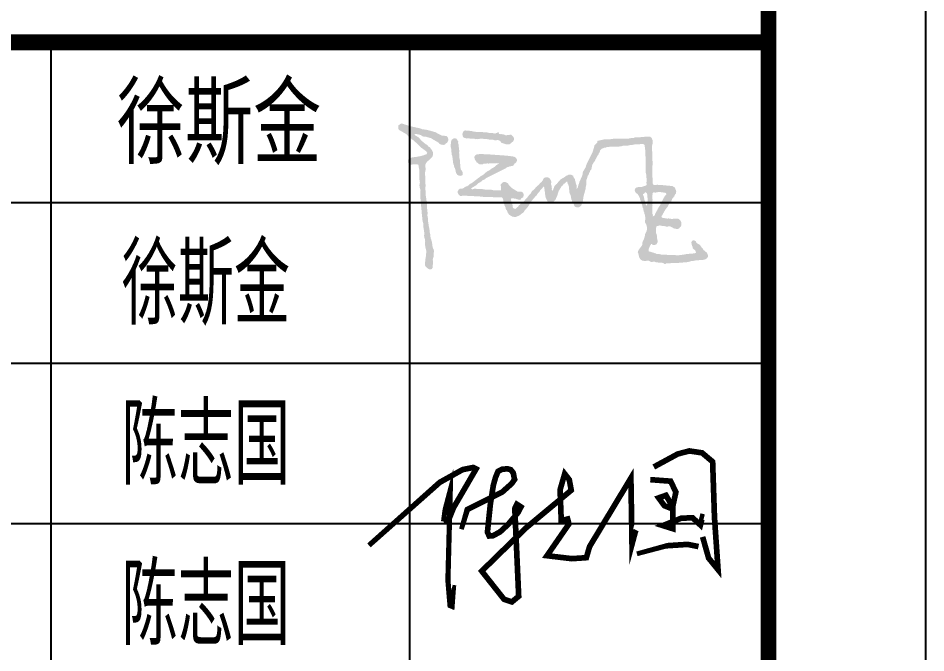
# Model space of a CAD drawing. Extents: x 39560 to 217760, y -140239 to 277665.
# Drawn here: x 138888 to 144660, y -81436 to -77400 of the extents above; entities that cross this region are included whole.
import ezdxf

# ---------------------------------------------------------------- set-up
doc = ezdxf.new("R2010")
doc.units = 0
doc.header["$LTSCALE"] = 1000
doc.header["$MEASUREMENT"] = 0
doc.linetypes.add('CENTERX2', pattern=[4, 2.5, -0.5, 0.5, -0.5])
doc.layers.add('PUB_TITLE', color=4, linetype='Continuous')
doc.styles.add('_HZTXT', font='txt.shx', dxfattribs={"width": 0.8, "bigfont": 'hztxt.shx'})
doc.styles.add('TSSD_REIN', font='Tssdeng.shx', dxfattribs={"width": 0.7, "oblique": 10, "bigfont": 'hztxt.shx'})

# ---------------------------------------------------------------- blocks, each defined once
blk = doc.blocks.new('A$C79942E48')
at = {"const_width": 25}
for points in [[(1265.8, 632.7), (1371.8, 690.1), (1422.7, 703.4), (1479.1, 695), (1525.7, 655.7), (1533.9, 408.7), (1549.7, 178.9), (1507.9, 230.3), (1481.5, 323.8)], [(1250.3, 576.7), (1340.2, 569.8), (1363.3, 521.4), (1347.2, 447.6), (1312.6, 461.4), (1287.2, 496), (1319.5, 507.5), (1349.2, 456.9), (1349.5, 360), (1305.7, 373.8), (1386.4, 406.1), (1437.1, 408.4), (1471.7, 376.1), (1480.9, 413), (1488.1, 411.2)]]:
    blk.add_lwpolyline(points, dxfattribs=at)
for points in [[(7.6, 286.3, 23, 25, 0), (320.4, 564.7, 25, 25, 0), (421.7, 621.1, 25, 25, 0), (468.7, 630.5, 25, 25, 0), (481, 624, 25, 25, 0), (381.2, 452.6, 25, 25, 0), (363.1, 407.1, 25, 25, 0), (336.3, 391.9, 25, 25, 0)], [(336.3, 391.9, 21, 23, 0), (344.3, 444.7, 23, 23, 0), (366.7, 529.3, 23, 23, 0), (366.7, 529.3, 23, 23, 0), (356.4, 131.1, 23, 23, 0), (363.5, 47.2, 23, 23, 0), (365.8, 20.6, 23, 23, 0), (374.7, 16.9, 23, 23, 0), (378.2, 66.9, 23, 23, 0), (378.2, 66.9, 23, 23, 0)], [(415.9, 357.5, 21, 25, 0), (442.1, 444.7, 25, 25, 0), (538, 492.6, 25, 25, 0), (596.2, 521.7, 25, 25, 0), (638.4, 559.5, 25, 25, 0), (648, 573.4, 25, 25, 0), (651.1, 577.8, 25, 25, 0), (649.1, 584.7, 25, 25, 0), (645.2, 606.2, 25, 25, 0), (633.9, 620.4, 25, 25, 0), (619, 624.6, 25, 25, 0), (596.3, 622.5, 25, 25, 0), (577.6, 613, 25, 25, 0), (566.6, 586.1, 25, 25, 0), (557.1, 552.1, 25, 25, 0), (549.6, 504.8, 25, 25, 0), (543.7, 466.9, 25, 25, 0), (535, 383.8, 25, 25, 0), (531, 345, 25, 25, 0), (538.6, 327.7, 25, 25, 0), (554.9, 328.6, 25, 25, 0), (586.6, 345.8, 25, 25, 0), (621.9, 378.3, 25, 25, 0), (667.2, 432.6, 25, 25, 0), (679, 456.1, 25, 25, 0), (660.9, 467.9, 25, 25, 0), (651.8, 448.9, 25, 25, 0), (665.1, 149.5, 25, 25, 0), (669, 61.5, 25, 25, 0), (639, 36.6, 25, 25, 0), (604.3, 48.2, 25, 25, 0), (505.8, 172.7, 25, 25, 0), (699.8, 362.2, 25, 25, 0), (873.6, 506.9, 25, 25, 0), (901.1, 529.8, 25, 25, 0), (892.5, 576.4, 25, 25, 0), (872.2, 602.4, 25, 25, 0), (851.9, 531.5, 25, 25, 0), (856.3, 412.9, 25, 25, 0), (856.9, 395.3, 25, 25, 0), (885.2, 402.7, 25, 25, 0), (891, 381, 25, 25, 0), (794, 240.7, 25, 25, 0), (854.8, 233.4, 25, 25, 0), (904.2, 227.6, 25, 25, 0), (967.8, 232, 25, 25, 0), (982.3, 281.2, 25, 25, 0), (1164.7, 583.6, 25, 25, 0), (1169.5, 291.3, 25, 25, 0), (1184.6, 347.6, 25, 25, 0), (1187.8, 354.1, 25, 25, 0)], [(1191.2, 249, 21, 23, 0), (1323.1, 284.7, 25, 25, 0), (1415.3, 290.7, 25, 25, 0), (1463.2, 281, 25, 25, 0)], [(378.2, 66.9, 23, 16, 0), (385.3, 110.9, 3.2, 3.2, 0)]]:
    blk.add_lwpolyline(points, format="xyseb")

msp = doc.modelspace()

# ---------------------------------------------------------------- hatches: boundary and pattern name
at = {"linetype": 'CENTERX2'}
h = msp.add_hatch(color=256, dxfattribs=at)
h.dxf.hatch_style = 1
h.paths.add_polyline_path([(142922.412, -78512.55), (142925.249, -78509.764), (142927.988, -78508.298), (142930.728, -78507.809), (142934.005, -78508.542), (142936.786, -78509.164), (142939.631, -78509.164), (142942.566, -78508.787), (142944.636, -78508.52), (142947.604, -78507.516), (142951.726, -78507.017), (142954.858, -78506.637), (142956.96, -78505.502), (142959.21, -78505.502), (142962.049, -78505.881), (142964.658, -78506.23), (142966.344, -78505.881), (142968.159, -78505.222), (142969.289, -78504.811), (142971.009, -78504.568), (142972.974, -78504.568), (142973.745, -78505.26), (142974.398, -78505.848), (142975.549, -78506.882), (142977.759, -78507.319), (142979.628, -78507.319), (142980.822, -78507.608), (142982.167, -78507.933), (142983.911, -78507.648), (142984.97, -78507.802), (142986.01, -78508.206), (142987.532, -78508.36), (142988.457, -78507.994), (142989.324, -78508.36), (142990.518, -78508.629), (142992.097, -78508.822), (142993.195, -78509.245), (142995.241, -78509.553), (142996.878, -78509.303), (142998.303, -78509.649), (142999.397, -78509.915), (143001.601, -78510.074), (143002.295, -78510.498), (143003.47, -78510.863), (143004.048, -78511.421), (143006.126, -78512.662), (143007.438, -78513.445), (143008.196, -78515.124), (143009.006, -78516.918), (143010.364, -78518.865), (143010.216, -78520.637), (143008.935, -78522.754), (143002.978, -78528.736), (142999.356, -78532.372), (142995.517, -78539.211), (142992.858, -78544.032), (142990.287, -78548.695), (142987.65, -78553.477), (142985.335, -78557.673), (142983.051, -78561.817), (142979.928, -78567.478), (142976.785, -78573.178), (142976.497, -78576.137), (142975.493, -78578.745), (142973.636, -78580.6), (142972.783, -78582.807), (142971.528, -78584.762), (142970.775, -78586.818), (142970.143, -78588.544), (142969.447, -78590.444), (142967.357, -78592.557), (142965.31, -78594.626), (142964.396, -78597.27), (142963.907, -78598.683), (142962.639, -78599.727), (142961.329, -78602), (142959.766, -78604.711), (142958.2, -78607.427), (142956.743, -78609.955), (142955.491, -78612.127), (142955.491, -78613.533), (142954.547, -78614.458), (142953.945, -78616.163), (142953.384, -78617.75), (142953.292, -78619.172), (142952.539, -78620.476), (142951.733, -78621.871), (142951.074, -78623.012), (142949.772, -78624.259), (142948.545, -78625.434), (142947.764, -78627.167), (142947.132, -78628.571), (142946.299, -78630.422), (142945.53, -78632.128), (142944.511, -78634.392), (142944.022, -78635.479), (142943.603, -78636.409), (142942.042, -78636.946), (142941.673, -78637.758), (142940.898, -78639.466), (142940.371, -78640.626), (142940.004, -78642.195), (142939.717, -78643.42), (142939.059, -78644.492), (142938.615, -78645.768), (142938.077, -78647.319), (142937.606, -78648.674), (142936.914, -78649.859), (142936.289, -78650.932), (142936.289, -78652.093), (142936.289, -78653.037), (142935.497, -78653.981), (142934.712, -78654.917), (142933.852, -78655.943), (142932.41, -78656.184), (142930.954, -78656.428), (142929.761, -78657.267), (142928.476, -78658.17), (142927.682, -78659.249), (142926.895, -78659.878), (142926.176, -78660.452), (142925.147, -78661.275), (142924.217, -78661.275), (142923.335, -78660.948), (142923.052, -78660.193), (142923.052, -78658.148), (142923.052, -78656.385), (142924.028, -78654.718), (142924.028, -78652.578), (142924.028, -78650.532), (142922.861, -78648.477), (142921.984, -78646.932), (142921.727, -78645.487), (142921.128, -78643.568), (142921.128, -78640.28), (142920.687, -78637.196), (142920.687, -78634.773), (142920.024, -78631.606), (142920.024, -78628.617), (142920.024, -78625.69), (142920.024, -78622.811), (142919.709, -78620.671), (142920.213, -78618.783), (142920.213, -78617.115), (142920.623, -78615.699), (142920.623, -78612.285), (142919.552, -78609.012), (142920.056, -78606.904), (142920.692, -78604.244), (142921.285, -78602.845), (142920.815, -78600.489), (142920.297, -78597.893), (142919.733, -78595.067), (142920.122, -78593.409), (142921.508, -78591.553), (142921.949, -78589.539), (142921.539, -78587.573), (142921.539, -78585.716), (142921.539, -78582.758), (142922.138, -78580.808), (142921.602, -78578.652), (142920.999, -78576.222), (142921.382, -78574.278), (142921.716, -78572.582), (142921.381, -78571.151), (142921.381, -78569.232), (142921.696, -78567.438), (142921.444, -78565.235), (142921.444, -78562.97), (142921.444, -78559.117), (142922.074, -78556.033), (142922.074, -78552.12), (142920.688, -78549.697), (142920.972, -78546.896), (142920.342, -78543.702), (142919.848, -78541.202), (142920.247, -78539.36), (142919.869, -78537.018), (142921.192, -78534.28), (142920.94, -78531.259), (142920.94, -78529.812), (142920.102, -78526.007), (142921.024, -78523.361), (142921.772, -78521.217), (142922.216, -78519.033), (142922.216, -78518.004), (142921.892, -78516.842), (142921.652, -78515.976), (142921.408, -78514.162), (142921.795, -78513.548)], flags=16)
h.paths.add_polyline_path([(142869.423, -78515.604), (142868.422, -78516.233), (142867.415, -78516.865), (142865.903, -78517.262), (142865.083, -78517.477), (142864.3, -78518.12), (142863.763, -78518.56), (142863.098, -78518.263), (142862.039, -78518.263), (142861.496, -78519.406), (142861.496, -78520.636), (142861.41, -78521.865), (142861.982, -78523.237), (142862.268, -78524.61), (142862.597, -78526.185), (142862.891, -78527.597), (142863.814, -78528.884), (142864.587, -78530.657), (142865.016, -78532.801), (142865.731, -78534.488), (142866.533, -78535.613), (142867.162, -78537.071), (142867.162, -78538.214), (142867.878, -78539.787), (142868.414, -78540.965), (142868.105, -78542.719), (142868.105, -78544.063), (142868.649, -78545.492), (142868.964, -78547.98), (142868.964, -78549.581), (142869.508, -78550.905), (142869.851, -78553.364), (142870.252, -78554.679), (142870.619, -78555.856), (142871.481, -78557.668), (142871.769, -78559.381), (142872.452, -78561.857), (142873.062, -78563.418), (142873.688, -78565.019), (142874.133, -78566.155), (142874.536, -78568.128), (142874.861, -78569.718), (142875.23, -78571.52), (142875.623, -78573.444), (142876.319, -78574.969), (142876.415, -78576.573), (142877.338, -78578.301), (142877.955, -78579.456), (142878.203, -78580.663), (142878.203, -78582.345), (142878.665, -78584.678), (142879.27, -78586.032), (142879.776, -78587.164), (142880.596, -78587.818), (142881.116, -78589.18), (142881.116, -78590.361), (142882.298, -78590.793), (142883.196, -78591.121), (142884.057, -78590.85), (142884.691, -78590.216), (142885.484, -78589.425), (142886.306, -78587.682), (142887.055, -78585.378), (142888.122, -78583.045), (142888.583, -78581.028), (142889.171, -78579.841), (142889.778, -78578.616), (142889.642, -78576.841), (142890.004, -78575.268), (142890.299, -78573.982), (142890.299, -78572.585), (142889.805, -78570.471), (142889.606, -78568.88), (142889.606, -78567.406), (142889.914, -78565.635), (142889.588, -78563.611), (142889.588, -78562.328), (142890.548, -78560.779), (142890.819, -78559.062), (142890.439, -78557.128), (142890.01, -78554.943), (142890.71, -78553.124), (142890.891, -78550.431), (142890.602, -78549.184), (142890.818, -78547.238), (142890.493, -78544.78), (142889.878, -78542.81), (142889.569, -78540.469), (142889.569, -78538.191), (142889.152, -78536.348), (142889.152, -78534.493), (142888.736, -78532.487), (142888.501, -78530.227), (142888.717, -78528.011), (142888.066, -78525.463), (142887.505, -78524.234), (142888.174, -78522.886), (142887.812, -78520.337), (142887.607, -78518.892), (142886.22, -78516.65), (142885.802, -78514.279), (142884.367, -78512.291), (142883.034, -78510.613), (142882.256, -78509.802), (142881.224, -78508.789), (142879.878, -78508.029), (142878.006, -78507.795), (142876.396, -78508.117), (142874.703, -78508.455), (142873.47, -78509.783), (142872.242, -78510.66), (142871.127, -78511.864), (142870.235, -78512.827), (142869.839, -78514.29)], flags=16)
h.paths.add_polyline_path([(141791.008, -78297.324), (141788.695, -78282.409), (141793.952, -78272.745), (141803.205, -78266.653), (141819.818, -78264.762), (141832.436, -78264.762), (141846.946, -78264.762), (141859.774, -78266.653), (141877.438, -78266.023), (141900.571, -78267.703), (141919.01, -78269.043), (141935.657, -78270.252), (141954.278, -78271.605), (141976.319, -78273.207), (141997.732, -78274.762), (142023.171, -78278.207), (142025.253, -78278.489), (142041.416, -78280.678), (142053.033, -78287.871), (142058.921, -78296.904), (142058.921, -78308.249), (142054.925, -78317.072), (142047.144, -78323.164), (142043.024, -78326.39), (142040.625, -78331.567), (142035.999, -78337.029), (142029.9, -78339.761), (142019.596, -78341.861), (142012.656, -78341.861), (142007.189, -78345.433), (141999.111, -78346.874), (141989.996, -78353.619), (141972.441, -78362.388), (141957.586, -78369.808), (141939.897, -78378.644), (141927.202, -78384.985), (141913.832, -78391.662), (141902.084, -78397.531), (141891.145, -78402.994), (141876.697, -78410.211), (141864.005, -78416.551), (141854.957, -78425.118), (141841.79, -78430.514), (141833.013, -78438.608), (141821.197, -78445.69), (141811.317, -78451.612), (141801.616, -78461.541), (141791.826, -78467.612), (141782.911, -78473.139), (141775.374, -78477.813), (141770.206, -78481.018), (141770.206, -78485.254), (141777.284, -78488.627), (141788.425, -78484.579), (141800.578, -78484.579), (141806.655, -78487.277), (141813.745, -78487.277), (141826.236, -78487.277), (141841.428, -78487.277), (141854.932, -78489.638), (141872.487, -78489.638), (141890.717, -78489.638), (141901.52, -78492.336), (141914.31, -78495.531), (141926.84, -78495.531), (141938.319, -78495.531), (141949.459, -78495.531), (141956.211, -78495.531), (141959.25, -78492.674), (141959.25, -78489.301), (141958.574, -78481.881), (141957.775, -78473.093), (141956.972, -78464.275), (141956.972, -78457.936), (141963.638, -78450.517), (141969.019, -78444.528), (141977.142, -78441.748), (141985.245, -78441.748), (141994.698, -78446.469), (142001.853, -78450.044), (142006.513, -78457.936), (142010.393, -78464.507), (142017.317, -78469.403), (142026.432, -78479.858), (142037.235, -78486.603), (142041.453, -78489.237), (142049.404, -78494.201), (142054.26, -78497.233), (142062.151, -78502.159), (142071.67, -78504.14), (142082.177, -78504.14), (142088.929, -78504.14), (142096.019, -78507.597), (142099.395, -78513.331), (142103.013, -78519.475), (142103.013, -78527.833), (142100.07, -78532.217), (142100.07, -78538.288), (142093.656, -78542.335), (142089.236, -78545.123), (142088.539, -78545.525), (142085.875, -78547.061), (142086.053, -78550.292), (142084.775, -78551.909), (142082.174, -78553.136), (142080.374, -78555.292), (142076.703, -78555.292), (142070.864, -78554.125), (142063.532, -78552.66), (142058.239, -78551.602), (142054.43, -78549.708), (142051.291, -78548.147), (142047.506, -78548.147), (142042.918, -78547.208), (142039.822, -78546.575), (142036.714, -78545.939), (142033.992, -78545.939), (142030.405, -78545.939), (142027.235, -78545.939), (142025.149, -78545.939), (142022.563, -78547.458), (142021.495, -78548.085), (142021.495, -78551.542), (142022.646, -78553.958), (142022.646, -78557.542), (142022.646, -78559.875), (142023.564, -78562.125), (142023.564, -78564.792), (142023.564, -78567.209), (142025.733, -78570.042), (142024.814, -78571.832), (142026.899, -78575.582), (142029.569, -78578.749), (142029.569, -78582.166), (142030.904, -78586.666), (142033.156, -78589.916), (142032.154, -78593.444), (142032.822, -78596.944), (142032.822, -78599.944), (142033.489, -78602.611), (142035.157, -78604.861), (142035.157, -78606.945), (142037.493, -78608.195), (142040.612, -78609.864), (142042.489, -78610.868), (142045.585, -78610.868), (142047.837, -78613.028), (142049.339, -78613.028), (142051.258, -78611.778), (142054.093, -78609.931), (142058.045, -78607.356), (142059.767, -78604.861), (142062.603, -78601.944), (142066.44, -78599.278), (142068.359, -78596.111), (142070.167, -78593.127), (142072.101, -78589.934), (142074.949, -78588.361), (142077.799, -78586.786), (142079.479, -78585.858), (142080.789, -78583.527), (142081.59, -78582.102), (142083.014, -78579.569), (142085.237, -78575.59), (142089.408, -78572.674), (142092.683, -78570.383), (142097.25, -78568.924), (142100.561, -78567.865), (142103.023, -78565.152), (142106.86, -78562.318), (142109.196, -78558.735), (142110.736, -78556.372), (142113.059, -78552.809), (142116.12, -78549.734), (142117.898, -78547.949), (142123.722, -78542.1), (142127.258, -78538.548), (142129.659, -78534.448), (142132.913, -78530.948), (142134.174, -78526.822), (142139.179, -78522.155), (142142.556, -78519.006), (142145.014, -78516.715), (142147.288, -78514.595), (142149.366, -78510.959), (142152.373, -78505.699), (142154.214, -78502.477), (142155.456, -78498.959), (142157.708, -78497.208), (142160.677, -78494.902), (142164.215, -78493.625), (142166.402, -78491.006), (142173.826, -78484.506), (142176.496, -78480.839), (142178.247, -78476.589), (142182.001, -78473.922), (142185.462, -78471.464), (142187.938, -78468.384), (142193.361, -78463.384), (142198.146, -78458.971), (142201.916, -78455.495), (142204.456, -78451.717), (142206.158, -78449.185), (142214.065, -78443.593), (142217.902, -78438.926), (142220.446, -78435.832), (142224.933, -78430.376), (142226.495, -78424.925), (142227.167, -78422.581), (142230.582, -78419.259), (142234.761, -78415.194), (142239.533, -78414.304), (142241.869, -78411.554), (142246.958, -78411.554), (142252.964, -78411.554), (142257.135, -78411.554), (142259.888, -78413.721), (142262.66, -78415.902), (142266.807, -78419.167), (142270.232, -78423.721), (142274.07, -78427.055), (142274.821, -78429.972), (142276.159, -78432.522), (142277.494, -78438.272), (142277.494, -78443.439), (142277.494, -78447.522), (142276.243, -78451.689), (142276.243, -78455.023), (142277.661, -78459.44), (142277.661, -78463.155), (142280.252, -78467.405), (142280.252, -78470.988), (142280.252, -78473.905), (142280.252, -78476.488), (142280.919, -78480.072), (142281.485, -78483.112), (142281.485, -78486.155), (142280.586, -78489.656), (142282.421, -78492.322), (142283.088, -78495.156), (142284.683, -78495.903), (142287.093, -78496.558), (142287.67, -78494.436), (142290.846, -78490.322), (142291.764, -78484.322), (142296.102, -78476.488), (142296.102, -78472.822), (142299.439, -78467.155), (142302.07, -78462.686), (142305.528, -78460.821), (142307.948, -78458.571), (142314.943, -78452.065), (142321.288, -78442.639), (142325.424, -78438.507), (142331.695, -78432.242), (142334.23, -78427.177), (142339.034, -78425.044), (142344.505, -78420.779), (142353.872, -78415.533), (142359.884, -78412.166), (142365.505, -78409.018), (142370.817, -78404.07), (142374.224, -78400.896), (142379.357, -78400.896), (142382.292, -78397.938), (142386.028, -78396.205), (142400.595, -78394.478), (142412.12, -78399.808), (142417.625, -78402.355), (142417.625, -78408.55), (142421.083, -78413.453), (142425.855, -78420.221), (142428.702, -78424.258), (142428.702, -78430.722), (142431.114, -78436.905), (142432.798, -78441.225), (142432.798, -78448.205), (142434.742, -78452.895), (142438.699, -78462.446), (142438.699, -78468.927), (142438.699, -78473.191), (142438.699, -78479.587), (142438.699, -78484.278), (142440.54, -78486.41), (142443.314, -78481.719), (142446.687, -78476.017), (142448.863, -78466.795), (142450.593, -78459.463), (142453.985, -78454.216), (142455.906, -78445.262), (142457.165, -78439.394), (142461.241, -78432.257), (142469.656, -78413.169), (142476.138, -78398.464), (142477.507, -78388.275), (142479.013, -78377.061), (142484.334, -78368.497), (142491.87, -78356.366), (142496.774, -78348.471), (142500.051, -78334.635), (142507.22, -78319.631), (142513.269, -78306.968), (142519.198, -78294.559), (142524.254, -78284.346), (142532.488, -78267.713), (142537.486, -78257.616), (142541.939, -78248.62), (142547.92, -78226.975), (142550.12, -78219.01), (142553.382, -78207.204), (142564.36, -78196.865), (142570.252, -78191.316), (142570.252, -78180.989), (142591.76, -78176.062), (142598.767, -78174.457), (142616.545, -78170.384), (142631.216, -78170.384), (142650.523, -78170.384), (142680.115, -78166.071), (142697.103, -78166.071), (142711.899, -78166.071), (142725.599, -78166.071), (142739.847, -78166.071), (142761.219, -78166.071), (142767.247, -78166.071), (142782.043, -78163.334), (142792.502, -78161.399), (142802.858, -78161.399), (142810.842, -78158.109), (142824.653, -78158.109), (142834.364, -78158.109), (142841.7, -78158.109), (142849.685, -78155.302), (142861.337, -78156.974), (142871.264, -78154.228), (142882.053, -78154.228), (142889.606, -78154.228), (142899.317, -78154.228), (142907.517, -78154.228), (142910.753, -78158.54), (142915.717, -78160.48), (142917.443, -78164.791), (142919.333, -78169.512), (142922.319, -78176.969), (142922.319, -78185.102), (142922.319, -78189.629), (142922.319, -78197.174), (142920.954, -78202.348), (142919.461, -78208.002), (142919.461, -78212.911), (142919.461, -78218.3), (142919.461, -78222.034), (142919.461, -78230.01), (142919.461, -78237.124), (142919.461, -78242.513), (142919.461, -78246.824), (142919.75, -78262.916), (142919.75, -78270.994), (142919.75, -78281.881), (142919.75, -78297.686), (142922.914, -78315.247), (142922.914, -78326.486), (142921.156, -78337.725), (142921.156, -78346.505), (142921.216, -78351.199), (142920.108, -78360.05), (142920.108, -78368.003), (142920.108, -78374.641), (142920.108, -78378.929), (142920.108, -78382.524), (142921.356, -78389.024), (142921.356, -78394.557), (142921.356, -78401.886), (142919.971, -78409.541), (142921.632, -78413.552), (142921.632, -78421.712), (142923.016, -78425.861), (142923.293, -78431.393), (142923.293, -78435.321), (142923.293, -78440.438), (142923.293, -78443.896), (142923.293, -78448.875), (142923.293, -78451.641), (142925.099, -78454.822), (142926.76, -78457.748), (142928.266, -78460.401), (142933.267, -78460.401), (142935.759, -78461.598), (142940.881, -78461.598), (142943.511, -78461.045), (142951.689, -78459.325), (142956.11, -78459.325), (142959.709, -78461.184), (142964.693, -78460.354), (142968.708, -78461.875), (142974.107, -78461.875), (142988.231, -78461.793), (142997.262, -78464.014), (143003.793, -78464.014), (143009.768, -78464.014), (143017.272, -78465.68), (143026.998, -78465.68), (143032.695, -78466.374), (143042.343, -78467.549), (143049.947, -78468.476), (143052.605, -78471.274), (143059.136, -78473.911), (143062.368, -78475.216), (143064.277, -78479.741), (143065.411, -78482.428), (143066.927, -78486.021), (143068.118, -78488.843), (143069.642, -78492.454), (143070.38, -78494.204), (143073.37, -78501.29), (143071.781, -78504.866), (143071.781, -78508.892), (143071.781, -78511.172), (143071.781, -78513.393), (143068.028, -78518.113), (143064.896, -78522.053), (143062.887, -78526.442), (143060.773, -78531.061), (143059.385, -78534.092), (143055.939, -78536.853), (143054.411, -78539.906), (143049.825, -78545.459), (143046.63, -78549.328), (143046.63, -78553.51), (143043.708, -78556.461), (143041.485, -78564.096), (143040.23, -78568.404), (143036.761, -78571.237), (143033.06, -78574.259), (143029.041, -78577.541), (143026.756, -78581.925), (143024.285, -78586.667), (143022.561, -78589.975), (143019.442, -78595.959), (143017.486, -78599.714), (143013.695, -78604.274), (143009.982, -78608.74), (143004.492, -78615.344), (143002.706, -78620.011), (142998.398, -78625.286), (142995.48, -78630.699), (142992.415, -78636.386), (142990.349, -78640.219), (142987.778, -78644.99), (142985.746, -78651.158), (142982.828, -78654.073), (142980.883, -78656.016), (142980.883, -78659.071), (142979.215, -78661.153), (142978.131, -78662.506), (142978.131, -78664.762), (142981.16, -78666.705), (142985.391, -78669.419), (142991.165, -78670.731), (142996.723, -78670.731), (143004.088, -78673.507), (143009.924, -78673.507), (143017.983, -78674.895), (143023.263, -78673.368), (143030.35, -78674.756), (143037.853, -78674.756), (143041.049, -78676.977), (143048.843, -78676.977), (143055.652, -78674.947), (143061.905, -78674.947), (143068.713, -78674.947), (143075.939, -78674.947), (143081.358, -78673.837), (143087.611, -78676.752), (143093.317, -78680.798), (143097.208, -78685.657), (143099.797, -78688.89), (143102.765, -78692.597), (143104.156, -78696.623), (143105.26, -78699.823), (143105.26, -78702.592), (143105.26, -78706.201), (143105.26, -78713.597), (143103.74, -78719.983), (143102.751, -78724.137), (143099.432, -78726.784), (143096.803, -78728.882), (143094.569, -78730.949), (143093.458, -78733.586), (143092.531, -78735.783), (143087.899, -78737.195), (143084.148, -78740.249), (143076.505, -78740.249), (143072.893, -78740.249), (143067.195, -78738.583), (143061.082, -78738.583), (143058.025, -78736.64), (143054.412, -78736.64), (143050.243, -78732.198), (143044.129, -78729.422), (143034.802, -78725.186), (143030.749, -78723.346), (143024.259, -78723.346), (143021.897, -78724.563), (143014.671, -78726.646), (143009.252, -78725.396), (143004.138, -78724.217), (143000.515, -78723.382), (142997.997, -78721.648), (142993.551, -78721.648), (142989.243, -78720.677), (142985.908, -78720.677), (142982.573, -78720.677), (142979.655, -78720.677), (142973.819, -78719.011), (142970.626, -78718.1), (142967.176, -78717.115), (142964.648, -78719.011), (142961.175, -78719.011), (142958.951, -78720.954), (142956.033, -78720.954), (142952.976, -78720.954), (142950.336, -78720.954), (142948.113, -78723.314), (142946.862, -78726.784), (142945.906, -78729.439), (142945.118, -78731.626), (142943.374, -78736.464), (142943.374, -78744.471), (142943.374, -78748.636), (142943.374, -78756.964), (142943.374, -78765.33), (142945.44, -78769.772), (142948.935, -78777.286), (142949.47, -78784.208), (142950.075, -78792.045), (142950.075, -78796.331), (142951.409, -78802.717), (142951.409, -78807.991), (142953.493, -78813.683), (142953.493, -78817.292), (142953.493, -78819.001), (142953.493, -78825.247), (142951.124, -78830.383), (142948.777, -78835.473), (142947.623, -78837.973), (142942.509, -78839.822), (142937.061, -78841.792), (142929.725, -78843.293), (142926.113, -78843.293), (142921.11, -78840.655), (142919.86, -78838.018), (142916.108, -78836.491), (142913.885, -78836.491), (142911.801, -78838.296), (142908.188, -78843.987), (142905.87, -78847.637), (142902.892, -78854.729), (142900.832, -78859.634), (142898.071, -78866.21), (142898.071, -78872.775), (142896.361, -78877.494), (142896.639, -78879.16), (142897.191, -78882.469), (142905.393, -78884.851), (142910.742, -78886.405), (142919.36, -78888.908), (142930.248, -78892.07), (142937.353, -78895.338), (142943.328, -78895.338), (142947.774, -78899.78), (142955.972, -78899.78), (142964.449, -78899.503), (142971.257, -78902.001), (142980.845, -78904.084), (142990.572, -78904.084), (143003.66, -78904.229), (143010.617, -78904.306), (143016.999, -78905.895), (143026.865, -78905.895), (143035.917, -78905.895), (143046.755, -78905.895), (143056.621, -78905.895), (143069.543, -78907.307), (143080.768, -78908.534), (143092.776, -78907.03), (143108.441, -78905.069), (143119.679, -78903.661), (143134.204, -78900.643), (143147.586, -78899.244), (143157.54, -78898.203), (143167.735, -78898.203), (143175.377, -78898.203), (143181.213, -78895.773), (143188.161, -78895.773), (143194.275, -78892.858), (143198.318, -78890.93), (143198.318, -78886.75), (143195.108, -78882.586), (143192.479, -78875.461), (143185.532, -78871.158), (143180.946, -78866.438), (143177.036, -78862.413), (143177.036, -78855.611), (143175.39, -78853.35), (143172.889, -78845.16), (143170.527, -78841.134), (143170.527, -78834.749), (143168.72, -78829.197), (143168.72, -78824.438), (143172.483, -78817.358), (143176.096, -78813.749), (143182.627, -78812.361), (143188.74, -78814.582), (143193.961, -78816.479), (143197.356, -78820.412), (143199.301, -78824.715), (143203.747, -78829.157), (143208.75, -78834.155), (143213.891, -78836.653), (143219.53, -78839.393), (143225.702, -78845.121), (143228.481, -78849.424), (143233.361, -78856.98), (143238.522, -78862.944), (143244.227, -78869.536), (143244.227, -78873.633), (143250.055, -78877.381), (143255.001, -78880.561), (143259.097, -78885.193), (143265.628, -78889.774), (143268.268, -78893.383), (143271.464, -78899.768), (143273.548, -78906.431), (143273.548, -78910.041), (143273.548, -78917.856), (143270.068, -78924.103), (143263.954, -78929.794), (143257.007, -78933.542), (143252.005, -78934.791), (143246.185, -78936.245), (143239.45, -78937.927), (143231.995, -78937.927), (143221.574, -78937.927), (143215.599, -78939.511), (143209.346, -78939.511), (143201.148, -78939.511), (143193.367, -78941.177), (143187.825, -78942.363), (143180.527, -78943.925), (143172.75, -78943.925), (143163.718, -78946.218), (143155.584, -78948.283), (143145.915, -78950.737), (143131.203, -78953.02), (143119.809, -78953.02), (143110.499, -78954.547), (143099.661, -78954.547), (143088.084, -78956.096), (143075.106, -78957.832), (143062.517, -78956.79), (143052.234, -78956.79), (143043.202, -78956.79), (143035.282, -78958.594), (143027.917, -78958.594), (143021.109, -78958.594), (143015.273, -78958.594), (143008.742, -78958.594), (143006.797, -78960.538), (143003.253, -78964.078), (142997.904, -78962.898), (142995.402, -78959.844), (142988.254, -78956.93), (142979.917, -78955.125), (142968.383, -78955.125), (142956.711, -78953.737), (142947.541, -78953.737), (142941.288, -78951.932), (142934.757, -78948.462), (142927.948, -78948.462), (142918.361, -78950.128), (142911.274, -78950.128), (142906.272, -78946.658), (142902.222, -78943.848), (142897.057, -78942.065), (142888.303, -78942.065), (142883.3, -78943.175), (142872.184, -78944.564), (142864.125, -78942.898), (142856.121, -78941.243), (142848.84, -78937.345), (142844.95, -78932.764), (142839.559, -78926.417), (142836.152, -78916.339), (142833.511, -78905.234), (142831.294, -78895.906), (142828.241, -78888.114), (142830.742, -78878.814), (142836.022, -78870.069), (142841.678, -78862.791), (142847.433, -78854.952), (142852.268, -78848.365), (142856.433, -78842.691), (142856.433, -78836.366), (142857.288, -78829.746), (142857.906, -78824.965), (142861.045, -78816.979), (142865.928, -78808.704), (142869.241, -78798.512), (142872.18, -78789.473), (142873.695, -78781.557), (142874.393, -78773.108), (142877.008, -78767.882), (142880.501, -78760.903), (142884.669, -78752.575), (142886.169, -78744.658), (142886.169, -78736.965), (142886.169, -78728.864), (142884.337, -78722.679), (142883.198, -78715.318), (142880.32, -78709.918), (142877.773, -78705.137), (142874.653, -78700.859), (142872.909, -78697.113), (142872.909, -78692.061), (142874.395, -78686.878), (142875.354, -78680.345), (142875.703, -78672.592), (142876.03, -78665.31), (142874.039, -78659.906), (142874.039, -78653.634), (142872.295, -78649.279), (142870.419, -78644.593), (142870.419, -78639.61), (142869.147, -78635.483), (142867.316, -78632.609), (142864.875, -78627.557), (142864.875, -78622.853), (142863.474, -78618.041), (142863.474, -78611.682), (142860.684, -78607.936), (142859.289, -78603.668), (142857.505, -78598.212), (142856.494, -78592.745), (142855.474, -78587.226), (142853.966, -78584.034), (142852.452, -78580.83), (142849.693, -78577.675), (142848.556, -78570.841), (142847.541, -78564.738), (142845.243, -78558.907), (142843.16, -78553.622), (142841.49, -78545.72), (142839.223, -78539.187), (142835.996, -78534.832), (142833.639, -78529.131), (142829.453, -78522.337), (142826.053, -78518.243), (142822.478, -78515.542), (142819.426, -78514.062), (142816.443, -78510.881), (142812.518, -78506.696), (142810.253, -78501.299), (142809.119, -78496.683), (142809.119, -78491.456), (142810.601, -78485.707), (142814.438, -78481.091), (142820.468, -78477.14), (142827.443, -78474.963), (142833.111, -78474.266), (142839.368, -78473.497), (142843.662, -78473.497), (142851.597, -78473.497), (142858.485, -78471.217), (142866.26, -78468.644), (142872.986, -78466.418), (142877.775, -78464.834), (142882.555, -78463.252), (142883.981, -78458.816), (142883.981, -78453.502), (142883.109, -78449.147), (142883.109, -78444.269), (142883.894, -78439.357), (142883.894, -78433.956), (142883.458, -78428.73), (142883.458, -78424.778), (142883.81, -78418.158), (142883.112, -78412.932), (142882.427, -78407.8), (142881.637, -78401.878), (142881.637, -78393.982), (142880.149, -78388.32), (142878.925, -78383.658), (142878.925, -78377.954), (142878.925, -78373.394), (142878.925, -78367.296), (142878.925, -78358.649), (142877.709, -78349.764), (142877.709, -78340.916), (142879.108, -78330.288), (142877.8, -78322.362), (142877.8, -78313.999), (142878.762, -78307.588), (142877.367, -78298.18), (142878.587, -78290.863), (142877.889, -78285.248), (142876.884, -78277.164), (142876.884, -78270.963), (142875.797, -78266.433), (142875.622, -78259.116), (142875.622, -78250.195), (142875.622, -78242.007), (142874.926, -78236.78), (142874.017, -78229.953), (142875.013, -78223.241), (142871.874, -78217.753), (142871.874, -78211.046), (142870.823, -78206.293), (142866.725, -78203.332), (142863.269, -78200.835), (142854.779, -78200.835), (142848.327, -78200.835), (142843.88, -78200.835), (142837.295, -78202.197), (142826.221, -78203.242), (142816.979, -78203.242), (142806.428, -78203.242), (142801.109, -78204.81), (142793.523, -78205.769), (142786.024, -78207.424), (142777.915, -78207.424), (142774.187, -78209.013), (142765.032, -78210.32), (142757.952, -78211.33), (142748.552, -78211.33), (142742.448, -78209.71), (142738.873, -78211.104), (142733.816, -78211.104), (142730.502, -78212.672), (142724.573, -78214.065), (142718.022, -78215.605), (142711.843, -78215.605), (142707.309, -78217.376), (142701.118, -78217.376), (142695.014, -78217.376), (142688.213, -78216.243), (142681.499, -78216.243), (142678.185, -78217.027), (142668.801, -78218.263), (142659.471, -78218.263), (142649.531, -78218.001), (142642.817, -78218.959), (142635.405, -78218.959), (142630.348, -78220.44), (142627.667, -78221.225), (142624.244, -78223.402), (142619.797, -78224.099), (142615.35, -78224.099), (142608.898, -78226.712), (142606.212, -78227.8), (142601.05, -78229.151), (142597.824, -78232.374), (142594.598, -78235.596), (142588.834, -78241.355), (142587.21, -78246.44), (142585.592, -78251.504), (142583.112, -78255.673), (142580.247, -78260.488), (142579.188, -78263.774), (142574.127, -78272.627), (142570.378, -78276.199), (142568.46, -78282.035), (142564.274, -78289.439), (142560.925, -78295.365), (142558.632, -78299.421), (142558.632, -78301.424), (142555.544, -78307.173), (142551.882, -78312.051), (142548.146, -78317.027), (142544.474, -78321.918), (142542.635, -78326.894), (142538.799, -78331.946), (142538.1, -78336.492), (142535.92, -78341.631), (142535.92, -78346.074), (142534.351, -78353.478), (142533.347, -78358.214), (142531.724, -78362.584), (142527.8, -78367.375), (142525.225, -78370.52), (142525.225, -78373.995), (142523.179, -78377.828), (142519.778, -78381.138), (142518.209, -78386.8), (142516.857, -78391.675), (142515.08, -78398.087), (142509.568, -78401.833), (142509.132, -78405.578), (142507.389, -78410.108), (142506.517, -78415.16), (142505.681, -78420.002), (142505.408, -78421.584), (142503.283, -78424.002), (142501.887, -78426.267), (142499.885, -78429.518), (142499.885, -78433.584), (142499.885, -78439.356), (142501.279, -78442.491), (142501.279, -78448.502), (142501.279, -78453.554), (142500.145, -78460.697), (142499.364, -78465.618), (142497.7, -78470.93), (142496.339, -78475.274), (142496.339, -78478.944), (142496.339, -78481.937), (142496.339, -78486.989), (142494.647, -78491.257), (142493.089, -78495.183), (142492.031, -78499.881), (142490.657, -78505.974), (142489.311, -78511.947), (142488.665, -78514.814), (142486.437, -78519.895), (142485.739, -78525.47), (142484.257, -78529.215), (142482.513, -78537.055), (142481.144, -78543.207), (142481.144, -78547.388), (142480.069, -78552.266), (142478.957, -78557.313), (142478.957, -78563.415), (142478.064, -78566.9), (142476.889, -78571.485), (142476.379, -78573.473), (142474.485, -78576.702), (142472.617, -78579.888), (142470.793, -78582.998), (142470.793, -78585.152), (142470.474, -78587.852), (142469.341, -78590.552), (142467.597, -78592.904), (142465.242, -78594.646), (142462.131, -78596.949), (142460.355, -78598.263), (142457.775, -78600.172), (142454.169, -78601.615), (142450.636, -78603.028), (142446.147, -78603.028), (142443.095, -78602.138), (142438.997, -78602.138), (142434.986, -78601.267), (142432.093, -78600.638), (142429.754, -78599.263), (142426.821, -78597.539), (142425.22, -78594.124), (142423.389, -78589.594), (142420.86, -78583.339), (142418.987, -78578.704), (142417.094, -78574.023), (142413.885, -78568.863), (142410.222, -78565.466), (142410.222, -78558.967), (142406.549, -78553.566), (142404.543, -78546.859), (142402.456, -78539.88), (142402.456, -78533.967), (142401.132, -78527.648), (142399.562, -78522.77), (142397.121, -78517.63), (142395.179, -78513.543), (142393.405, -78509.808), (142393.629, -78502.857), (142392.321, -78494.93), (142391.23, -78488.317), (142390.665, -78482.648), (142390.665, -78477.287), (142389.96, -78471.625), (142388.739, -78467.88), (142387.032, -78462.64), (142385.896, -78459.156), (142384.856, -78455.965), (142382.636, -78452.81), (142382.636, -78449.761), (142381.328, -78446.451), (142380.456, -78442.009), (142378.878, -78439.361), (142376.437, -78439.361), (142374.344, -78440.232), (142372.513, -78442.932), (142370.944, -78444.064), (142368.438, -78445.872), (142366.933, -78448.158), (142365.697, -78450.035), (142363.532, -78450.772), (142361.788, -78451.643), (142358.039, -78451.643), (142357.167, -78451.643), (142357.167, -78453.385), (142355.074, -78457.043), (142351.602, -78463.113), (142347.575, -78465.057), (142343.614, -78468.511), (142340.911, -78474.173), (142337.336, -78479.661), (142334.487, -78484.034), (142331.398, -78488.775), (142329.576, -78493.511), (142326.088, -78497.692), (142324.431, -78501.35), (142323.541, -78505.851), (142321.797, -78509.945), (142319.694, -78514.882), (142318.483, -78520.921), (142317.506, -78525.795), (142315.083, -78529.805), (142312.63, -78536.297), (142310.799, -78541.144), (142308.271, -78545.53), (142306.788, -78550.669), (142304.085, -78554.763), (142301.295, -78558.509), (142297.633, -78561.296), (142295.615, -78564.124), (142291.778, -78566.911), (142288.814, -78570.308), (142285.588, -78572.312), (142282.589, -78574.174), (142279.745, -78574.838), (142275.622, -78575.801), (142271.636, -78575.801), (142267.887, -78574.489), (142264.03, -78573.141), (142259.167, -78569.786), (142255.379, -78567.172), (142252.802, -78563.775), (142250.709, -78559.333), (142247.808, -78553.174), (142245.607, -78548.502), (142242.617, -78542.155), (142241.354, -78536.713), (142240.388, -78532.554), (142239.575, -78529.05), (142239.575, -78524.954), (142238.389, -78519.727), (142238.389, -78514.24), (142237.081, -78509.971), (142237.081, -78507.009), (142236.904, -78502.127), (142235.86, -78499.713), (142234.762, -78495.708), (142235.695, -78493.653), (142234.927, -78489.812), (142234.361, -78486.985), (142234.361, -78483.483), (142233.389, -78479.753), (142233.389, -78476.735), (142232.456, -78474.541), (142231.719, -78472.81), (142230.808, -78472.236), (142229.051, -78472.236), (142226.909, -78473.059), (142225.646, -78474.76), (142224.199, -78476.708), (142223.119, -78479.698), (142222.076, -78480.795), (142221.119, -78481.802), (142219.55, -78482.551), (142218.287, -78483.977), (142215.98, -78485.897), (142213.234, -78488.421), (142211.367, -78491.219), (142209.5, -78493.359), (142207.341, -78495.833), (142204.919, -78500.472), (142202.064, -78504.861), (142198, -78508.921), (142194.183, -78512.734), (142192.81, -78514.105), (142190.404, -78517.359), (142188.407, -78520.059), (142186.505, -78522.955), (142185.077, -78526.082), (142183.985, -78528.474), (142182.001, -78529.483), (142179.681, -78530.665), (142177.718, -78532.83), (142175.054, -78535.768), (142172.116, -78539.852), (142169.907, -78542.924), (142167.712, -78544.931), (142164.863, -78547.537), (142163.099, -78550.637), (142161.067, -78552.667), (142159.255, -78554.477), (142158.157, -78556.617), (142154.962, -78559.003), (142152.216, -78561.965), (142151.667, -78564.215), (142152.161, -78565.641), (142152.161, -78567.616), (142151.667, -78569.865), (142151.36, -78571.26), (142148.372, -78572.663), (142146.147, -78573.708), (142145.238, -78576.635), (142141.778, -78580.311), (142138.812, -78583.438), (142138.312, -78585.709), (142134.852, -78591.085), (142132.255, -78595.122), (142129.235, -78599.814), (142125.455, -78603.896), (142122.837, -78606.722), (142120.512, -78609.876), (142118.59, -78613.113), (142114.032, -78616.35), (142111.945, -78618.818), (142110.666, -78620.668), (142108.528, -78623.76), (142106.678, -78626.435), (142104.625, -78630.598), (142103.421, -78633.041), (142101.055, -78634.548), (142098.858, -78636.688), (142096.167, -78638.608), (142092.653, -78641.626), (142089.403, -78643.794), (142085.778, -78645.878), (142083.471, -78647.744), (142081.769, -78649.774), (142079.243, -78651.474), (142076.451, -78653.354), (142074.051, -78654.969), (142070.95, -78656.522), (142070.95, -78657.648), (142064.835, -78659.075), (142058.739, -78662.147), (142053.247, -78663.409), (142048.249, -78663.409), (142041.714, -78664.067), (142035.398, -78662.97), (142030.721, -78662.157), (142025.403, -78659.02), (142020.823, -78656.318), (142016.774, -78653.929), (142011.204, -78650.643), (142008.514, -78647.364), (142005.321, -78643.475), (142002.912, -78639.464), (141999.617, -78634.746), (141999.125, -78630.217), (141997.368, -78625.225), (141995.336, -78621.933), (141991.986, -78617.928), (141989.075, -78614.801), (141987.963, -78612.682), (141987.14, -78609.061), (141987.14, -78605.166), (141986.371, -78601.874), (141983.186, -78597.485), (141982.024, -78593.339), (141979.937, -78587.743), (141979.004, -78583.024), (141976.148, -78578.91), (141975.05, -78576.112), (141974.559, -78573.336), (141974.175, -78568.727), (141972.307, -78563.954), (141972.307, -78559.236), (141972.307, -78554.809), (141971.097, -78551.298), (141969.82, -78547.593), (141968.667, -78544.246), (141966.484, -78541.368), (141963.683, -78539.667), (141958.96, -78539.667), (141954.677, -78539.667), (141949.679, -78539.667), (141945.095, -78538.986), (141939.878, -78538.986), (141934.551, -78540.193), (141929.169, -78539.59), (141922.414, -78539.206), (141916.318, -78538.273), (141912.364, -78538.712), (141910.112, -78538.712), (141904.377, -78537.94), (141900.038, -78537.94), (141896.468, -78537.94), (141892.24, -78537.94), (141888.505, -78537.94), (141882.684, -78536.952), (141880.817, -78536.952), (141874.501, -78536.952), (141871.371, -78536.952), (141845.986, -78536.507), (141821.8, -78533.648), (141802.05, -78533.648), (141779.438, -78531.074), (141760.977, -78531.074), (141745.521, -78529.93), (141732.211, -78529.501), (141720.333, -78529.216), (141711.746, -78529.216), (141707.373, -78531.205), (141701.446, -78531.205), (141696.776, -78529.859), (141693.094, -78526.27), (141689.412, -78521.426), (141685.534, -78516.324), (141682.766, -78510.032), (141682.766, -78501.509), (141686.897, -78494.153), (141689.646, -78489.258), (141695.074, -78485.781), (141701.809, -78483.628), (141707.467, -78483.628), (141713.753, -78483.628), (141719.052, -78481.116), (141725.428, -78476.63), (141729.411, -78473.828), (141734.686, -78471.02), (141739.358, -78468.533), (141743.667, -78468.533), (141747.528, -78465.637), (141752.096, -78462.212), (141759.742, -78455.589), (141765.13, -78451.911), (141770.633, -78449.798), (141778.356, -78444.864), (141785.271, -78439.212), (141790.636, -78434.827), (141798.113, -78429.074), (141805.154, -78423.657), (141808.847, -78420.816), (141812.129, -78417.12), (141817.697, -78414.16), (141821.138, -78412.33), (141825.779, -78408.238), (141830.67, -78403.927), (141838.827, -78399.753), (141846.011, -78394.999), (141850.206, -78392.222), (141853.645, -78387.552), (141859.033, -78383.425), (141863.279, -78380.173), (141867.026, -78377.304), (141871.663, -78373.752), (141879.628, -78370.182), (141886.273, -78366.414), (141891.303, -78362.107), (141895.972, -78359.236), (141901.72, -78354.123), (141909.174, -78351.072), (141913.484, -78347.932), (141920.506, -78343.772), (141924.278, -78338.838), (141929.666, -78334.801), (141934.465, -78331.205), (141939.185, -78328.88), (141942.777, -78325.65), (141946.909, -78323.586), (141945.112, -78321.882), (141940.712, -78322.779), (141936.222, -78322.779), (141927.69, -78322.061), (141921.045, -78322.779), (141915.435, -78323.385), (141908.741, -78323.385), (141902.545, -78323.385), (141897.695, -78324.214), (141886.716, -78323.471), (141882.046, -78324.458), (141876.658, -78324.458), (141868.216, -78323.65), (141863.367, -78325.445), (141857.17, -78325.445), (141851.692, -78325.175), (141846.663, -78326.073), (141842.262, -78328.854), (141837.054, -78330.558), (141829.51, -78330.558), (141821.697, -78329.392), (141814.333, -78325.445), (141809.663, -78319.972), (141804.95, -78317.428), (141801.472, -78315.551), (141800.28, -78311.148), (141798.125, -78307.919), (141795.721, -78304.317), (141793.165, -78300.486)])
h.paths.add_polyline_path([(141713.822, -78132.269), (141712.828, -78135.884), (141712.899, -78139.003), (141713.609, -78142.903), (141715.029, -78149.37), (141716.165, -78152.915), (141718.081, -78156.034), (141720.352, -78158.303), (141722.055, -78160.004), (141727.262, -78161.407), (141729.006, -78162.166), (141733.967, -78163.595), (141736.515, -78164.399), (141740.582, -78165.292), (141741.968, -78165.381), (141744.426, -78165.158), (141746.929, -78164.979), (141748.449, -78164.265), (141751.131, -78163.953), (141753.455, -78164.22), (141756.494, -78164.444), (141758.171, -78165.204), (141762.953, -78165.963), (141767.468, -78166.498), (141769.523, -78166.99), (141771.892, -78167.213), (141773.189, -78167.258), (141778.061, -78167.436), (141781.502, -78167.034), (141782.977, -78166.543), (141785.659, -78166.32), (141787.358, -78166.365), (141788.877, -78166.766), (141789.816, -78167.124), (141791.112, -78167.793), (141792.587, -78168.285), (141794.33, -78168.508), (141795.224, -78169.044), (141796.789, -78169.445), (141797.459, -78169.535), (141798.2, -78169.628), (141801.463, -78169.003), (141804.01, -78169.092), (141805.977, -78169.271), (141809.821, -78169.628), (141812.816, -78169.494), (141815.587, -78169.137), (141817.777, -78168.244), (141820.682, -78168.11), (141822.157, -78167.351), (141823.945, -78167.038), (141825.331, -78166.681), (141827.074, -78166.681), (141828.147, -78166.949), (141829.979, -78167.083), (141831.231, -78167.396), (141834.113, -78166.723), (141836.437, -78166.142), (141838.94, -78165.74), (141842.829, -78166.232), (141844.348, -78166.499), (141846.091, -78167.392), (141847.879, -78168.286), (141850.114, -78168.821), (141852.125, -78168.866), (141853.913, -78168.911), (141856.416, -78168.419), (141859.813, -78168.33), (141862.159, -78168.377), (141866.629, -78168.957), (141867.746, -78168.957), (141870.518, -78169.404), (141872.082, -78170.029), (141874.272, -78170.341), (141875.3, -78170.163), (141877.088, -78170.431), (141879.993, -78170.788), (141881.871, -78171.458), (141883.773, -78171.892), (141885.053, -78172.517), (141887.744, -78172.844), (141889.666, -78172.844), (141891.588, -78173.022), (141893.197, -78173.112), (141895.164, -78173.067), (141897.98, -78173.067), (141900.036, -78173.29), (141903.477, -78173.558), (141905.444, -78172.754), (141908.215, -78173.201), (141909.467, -78173.647), (141911.299, -78174.407), (141913.241, -78174.415), (141915.208, -78175.085), (141916.951, -78175.978), (141918.381, -78176.38), (141921.376, -78176.781), (141925.13, -78176.603), (141927.767, -78176.38), (141930.181, -78176.022), (141931.433, -78175.62), (141934.293, -78175.308), (141936.304, -78174.817), (141938.405, -78174.638), (141940.327, -78175.085), (141941.687, -78175.762), (141944.101, -78176.298), (141945.486, -78177.012), (141946.827, -78177.459), (141947.945, -78178.262), (141949.777, -78179.691), (141952.012, -78180.808), (141952.862, -78180.812), (141953.471, -78180.955), (141954.019, -78181.408), (141954.649, -78182.683), (141956.222, -78185.157), (141956.848, -78186.854), (141957.474, -78188.774), (141958.502, -78190.382), (141960.245, -78192.257), (141962.435, -78193.105), (141965.251, -78193.909), (141967.307, -78194.043), (141967.855, -78194.509), (141970.224, -78195.268), (141971.386, -78195.536), (141973.665, -78196.161), (141976.347, -78197.232), (141978.046, -78197.768), (141981.264, -78199.018), (141983.677, -78199.956), (141985.957, -78200.626), (141987.521, -78201.162), (141989.309, -78201.564), (141990.784, -78202.099), (141994.092, -78203.037), (141996.327, -78203.037), (141999.232, -78202.814), (142002.405, -78202.858), (142004.998, -78202.412), (142007.545, -78202.099), (142010.138, -78201.921), (142013.803, -78200.983), (142016.127, -78199.331), (142019.033, -78197.277), (142022.902, -78194.806), (142025.673, -78191.547), (142028.31, -78189.27), (142031.752, -78186.814), (142034.702, -78183.733), (142036.405, -78182.105), (142039.444, -78177.238), (142040.07, -78173.979), (142040.517, -78168.442), (142041.229, -78164.76), (142039.62, -78160.116), (142037.341, -78156.365), (142035.732, -78153.865), (142033.041, -78150.761), (142030.091, -78147.233), (142027.186, -78145.402), (142025.175, -78143.661), (142021.867, -78141.027), (142019.454, -78140.446), (142016.548, -78140.714), (142014.447, -78141.518), (142012.034, -78142.321), (142009.129, -78142.947), (142002.29, -78143.214), (141998.58, -78143.214), (141995.362, -78144.509), (141985.696, -78144.568), (141981.752, -78142.411), (141976.924, -78140.535), (141971.337, -78138.839), (141968.321, -78138.46), (141963.449, -78137.924), (141957.37, -78137.254), (141952.9, -78138.103), (141948.475, -78136.808), (141946.151, -78135.513), (141944.329, -78134.709), (141944.329, -78132.521), (141944.676, -78130.11), (141944.14, -78127.118), (141942.978, -78125.868), (141941.592, -78125.466), (141939.357, -78125.689), (141936.72, -78126.672), (141935.469, -78127.654), (141934.173, -78128.324), (141931.714, -78129.887), (141928.719, -78131.048), (141925.94, -78131.695), (141922.57, -78133.685), (141920.714, -78134.242), (141917.43, -78133.417), (141911.888, -78131.765), (141907.329, -78131.318), (141904.513, -78131.408), (141898.166, -78130.827), (141892.489, -78129.979), (141884.192, -78130.684), (141876.817, -78128.094), (141870.426, -78127.067), (141862.782, -78125.639), (141856.704, -78125.639), (141848.882, -78125.683), (141842.714, -78124.745), (141832.357, -78125.005), (141823.213, -78124.383), (141816.847, -78124.781), (141811.305, -78125.049), (141805.361, -78123.71), (141800.689, -78123.301), (141792.062, -78122.452), (141781.067, -78120.399), (141771.814, -78118.121), (141767.166, -78117.451), (141760.976, -78116.685), (141751.679, -78115.658), (141744.846, -78114.455), (141740.282, -78114.72), (141735.21, -78114.498), (141730.874, -78114.186), (141723.767, -78115.659), (141720.683, -78119.454), (141719.521, -78120.839), (141717.488, -78123.844), (141715.919, -78126.244), (141715.485, -78128.295), (141714.894, -78129.603)])
h.paths.add_polyline_path([(141641.953, -78181.835), (141640.106, -78186.355), (141639.921, -78192.073), (141639.737, -78195.947), (141638.812, -78203.548), (141638.073, -78209.359), (141637.058, -78217.845), (141639.274, -78222.457), (141640.382, -78226.331), (141641.785, -78231.694), (141641.864, -78234.97), (141641.827, -78237.614), (141642.415, -78240.883), (141642.599, -78243.087), (141643.224, -78247.66), (141643.052, -78251.984), (141643.899, -78255.178), (141644.087, -78260.158), (141644.652, -78267.382), (141646.133, -78271.045), (141647.614, -78274.597), (141649.577, -78277.113), (141649.578, -78281.391), (141649.838, -78287.347), (141650.171, -78291.528), (141650.653, -78294.874), (141651.394, -78299.166), (141651.765, -78303.547), (141652.321, -78307.394), (141652.888, -78314.919), (141654.309, -78322.302), (141655.919, -78329.212), (141657.435, -78332.051), (141660.094, -78340.325), (141660.568, -78345.72), (141661.231, -78348.086), (141662.842, -78351.304), (141664.926, -78353.576), (141666.637, -78358.732), (141668.721, -78364.412), (141669.195, -78371.037), (141669.1, -78374.728), (141670.997, -78377.444), (141671.602, -78379.299), (141671.879, -78380.939), (141673.372, -78384.701), (141675.646, -78389.623), (141678.11, -78392.746), (141680.005, -78395.112), (141683.7, -78398.425), (141686.731, -78399.466), (141690.442, -78401.105), (141694.216, -78401.265), (141698.476, -78401.866), (141702.307, -78402.959), (141705.096, -78402.344), (141707.292, -78400.886), (141712.218, -78398.709), (141714.208, -78396.437), (141715.394, -78391.769), (141715.25, -78384.795), (141714.113, -78378.548), (141710.038, -78371.005), (141706.155, -78366.812), (141703.695, -78364.1), (141701.516, -78356.906), (141700.189, -78347.82), (141699.242, -78340.058), (141699.81, -78333.149), (141697.729, -78322.673), (141697.351, -78304.027), (141693.752, -78289.871), (141693.941, -78272.267), (141691.946, -78258.019), (141692.679, -78245.048), (141692.773, -78241.317), (141690.998, -78230.436), (141690.43, -78221.918), (141688.723, -78216.592), (141688.249, -78208.736), (141688.154, -78202.394), (141686.165, -78198.798), (141685.596, -78193.403), (141685.501, -78191.758), (141686.606, -78185.597), (141684.554, -78182.009), (141682.09, -78177.466), (141680.669, -78175.005), (141679.627, -78173.491), (141677.922, -78170.746), (141675.648, -78167.149), (141671.668, -78165.824), (141666.836, -78164.12), (141662.857, -78164.499), (141658.972, -78164.688), (141654.519, -78166.108), (141652.909, -78167.622), (141651.298, -78168.758), (141645.708, -78171.976), (141643.623, -78175.667), (141642.771, -78177.939), (141642.676, -78179.548)])
h.paths.add_polyline_path([(141474.805, -78972.344), (141475.918, -78949.061), (141478.227, -78929.557), (141480.746, -78912.78), (141481.796, -78899.568), (141483.895, -78887.824), (141483.055, -78878.738), (141478.646, -78862.38), (141475.705, -78845.781), (141474.446, -78832.989), (141476.125, -78817.603), (141474.866, -78806.278), (141472.346, -78799.567), (141469.198, -78785.685), (141470.247, -78768.907), (141469.823, -78760.625), (141466.674, -78739.443), (141464.155, -78726.441), (141464.718, -78705.999), (141460, -78693.205), (141457.641, -78673.678), (141456.293, -78657.518), (141454.608, -78642.704), (141452.922, -78621.052), (141449.889, -78591.088), (141447.867, -78567.184), (141445.842, -78543.372), (141444.831, -78517.449), (141446.516, -78492.198), (141441.461, -78477.721), (141439.435, -78463.154), (141442.468, -78444.637), (141439.858, -78429.259), (141439.725, -78408.578), (141438.663, -78386.386), (141438.397, -78364.165), (141435.212, -78348.919), (141435.212, -78339.241), (141432.293, -78332.877), (141426.586, -78329.165), (141419.42, -78329.165), (141416.19, -78329.009), (141404.91, -78329.009), (141395.886, -78330.6), (141382.217, -78331.262), (141372.794, -78325.96), (141366.955, -78316.812), (141367.486, -78304.615), (141369.751, -78295.926), (141378.244, -78290.491), (141389.126, -78286.911), (141398.416, -78285.055), (141410.758, -78282.801), (141422.834, -78281.741), (141430.531, -78280.017), (141449.11, -78277.101), (141467.557, -78271.4), (141476.713, -78267.556), (141484.41, -78266.23), (141486.799, -78262.12), (141489.232, -78256.749), (141483.525, -78247.734), (141470.122, -78237.658), (141464.681, -78232.753), (141449.287, -78223.075), (141443.182, -78215.916), (141426.023, -78198.827), (141400.012, -78175.892), (141373.47, -78157.067), (141362.135, -78142.917), (141349.66, -78133.504), (141333.204, -78124.356), (141322.853, -78117.728), (141309.715, -78111.629), (141305.07, -78103.41), (141304.539, -78089.622), (141305.741, -78082.955), (141316.092, -78073.807), (141323.391, -78069.698), (141335.202, -78071.686), (141347.279, -78076.591), (141360.284, -78080.303), (141370.901, -78084.413), (141385.233, -78087.595), (141398.769, -78091.174), (141413.367, -78094.224), (141442.215, -78100.345), (141454.291, -78104.455), (141456.282, -78107.504), (141470.083, -78108.034), (141479.506, -78108.3), (141508.569, -78116.121), (141542.73, -78125.594), (141557.062, -78134.477), (141572.722, -78142.564), (141585.462, -78148.264), (141593.292, -78147.204), (141612.442, -78150.146), (141618.281, -78156.51), (141621.333, -78163.404), (141624.385, -78171.093), (141623.324, -78175.998), (141621.599, -78181.434), (141618.944, -78186.471), (141615.759, -78191.774), (141607.649, -78196.734), (141602.34, -78203.495), (141591.591, -78206.279), (141578.984, -78204.291), (141567.704, -78200.313), (141560.007, -78190.768), (141547.532, -78183.211), (141528.422, -78173.136), (141513.957, -78163.458), (141500.023, -78159.746), (141487.048, -78155.83), (141478.071, -78153.148), (141471.108, -78152.812), (141464.648, -78152.98), (141458.021, -78150.55), (141453.826, -78147.03), (141446.779, -78143.175), (141439.564, -78140.912), (141434.615, -78139.738), (141427.064, -78138.565), (141420.688, -78136.554), (141416.913, -78136.637), (141409.95, -78136.889), (141409.95, -78139.236), (141409.95, -78142.001), (141413.222, -78145.521), (141419.262, -78148.79), (141423.876, -78152.226), (141434.531, -78158.511), (141444.015, -78169.179), (141451.397, -78177.56), (141461.381, -78186.611), (141478.253, -78200.736), (141489.159, -78206.519), (141496.301, -78216.529), (141504.942, -78220.887), (141513.834, -78232.033), (141518.285, -78238.689), (141522.395, -78245.645), (141526.005, -78255.394), (141526.257, -78261.931), (141524.049, -78276.615), (141521.633, -78281.441), (141516.266, -78287.339), (141509.959, -78293.907), (141501.64, -78302.352), (141493.731, -78307.461), (141487.67, -78313.246), (141484.303, -78318.897), (141479.59, -78326.835), (141477.569, -78331.275), (141477.035, -78339.8), (141478.178, -78351.295), (141478.443, -78355.109), (141478.867, -78360.619), (141478.761, -78363.215), (141477.112, -78374.701), (141475.745, -78380.25), (141475.66, -78385.713), (141475.489, -78395.642), (141476.173, -78403.752), (141476.689, -78415.309), (141477.458, -78424.614), (141477.375, -78433.531), (141477.119, -78442.324), (141477.29, -78453.337), (141478.144, -78456.922), (141478.575, -78468.159), (141476.78, -78479.342), (141476.439, -78484.635), (141477.038, -78491.007), (141478.747, -78496.214), (141479.089, -78502.105), (141479.004, -78506.971), (141479.774, -78518.783), (141480.201, -78529.283), (141481.056, -78538.8), (141483.278, -78545.202), (141483.107, -78549.556), (141483.621, -78557.958), (141485.159, -78561.884), (141486.783, -78566.323), (141487.808, -78570.506), (141486.526, -78574.86), (141487.212, -78587.443), (141487.895, -78600.29), (141489.006, -78617.961), (141490.373, -78628.205), (141491.912, -78643.2), (141490.46, -78650.371), (141489.862, -78657.797), (141491.569, -78659.986), (141492.851, -78665.961), (141493.108, -78673.559), (141494.218, -78680.559), (141493.791, -78687.047), (141495.075, -78695.197), (141495.587, -78702.112), (141498.49, -78713.588), (141498.9, -78722.327), (141502.454, -78736.391), (141503.957, -78747.242), (141504.641, -78755.981), (141505.871, -78764.993), (141509.84, -78781.566), (141509.84, -78790.851), (141511.753, -78800.682), (141514.897, -78808.874), (141517.638, -78819.574), (141519.962, -78825.855), (141520.372, -78833.911), (141522.154, -78843.386), (141522.974, -78855.401), (141526.938, -78865.096), (141529.945, -78869.465), (141531.444, -78879.357), (141531.171, -78887.686), (141530.624, -78898.746), (141529.801, -78913.818), (141528.707, -78920.372), (141526.384, -78927.336), (141524.973, -78932.494), (141524.458, -78936.921), (141525.103, -78943.696), (141524.834, -78953.664), (141524.834, -78965.218), (141524.556, -78973.236), (141524.418, -78979.838), (141523.73, -78985.753), (141522.491, -78989.054), (141520.675, -78991.353), (141519.382, -78993.596), (141515.574, -78996.011), (141511.744, -78997.663), (141503.562, -78997.141), (141499.471, -78995.837), (141494.075, -78992.272), (141487.807, -78988.272), (141484.239, -78984.272), (141481.627, -78981.228), (141478.233, -78977.315), (141476.405, -78975.576), (141475.882, -78974.446)])

# ---------------------------------------------------------------- linework, layer by layer
at = {"layer": 'PUB_TITLE'}
for p, q in [((143659.763, -97239.081), (143659.763, -39839.081)), ((143659.763, -97239.081, 7.032), (143659.763, -39839.081, 7.032)), ((136519.763, -77553.081), (143659.763, -77553.081)), ((139096.126, -77553.081), (139096.126, -84672.237)), ((141377.004, -77553.081), (141377.004, -84672.237)), ((143659.763, -77553.081), (143659.763, -84693.081)), ((136519.763, -78573.081), (143659.763, -78573.081)), ((136519.763, -79593.081), (143659.763, -79593.081)), ((136519.763, -80613.081), (143659.763, -80613.081))]:
    msp.add_line(p, q, dxfattribs=at)
at = {"layer": 'PUB_TITLE', "color": 0}
msp.add_lwpolyline([(39559.763, -98239.081), (144659.763, -98239.081), (144659.763, -38839.081), (39559.763, -38839.081)], close=True, dxfattribs=at)
at = {"layer": 'PUB_TITLE', "color": 0, "const_width": 100}
msp.add_lwpolyline([(42059.763, -97239.081), (143659.763, -97239.081), (143659.763, -39839.081), (42059.763, -39839.081)], close=True, dxfattribs=at)
at = {"layer": 'PUB_TITLE', "const_width": 102}
msp.add_lwpolyline([(143659.763, -77553.081), (136519.763, -77553.081), (136519.763, -84693.081), (143659.763, -84693.081)], dxfattribs=at)

# ---------------------------------------------------------------- block references
at = {"xscale": 1.439570880369494, "yscale": 1.439570880369494, "zscale": 1.439570880369494}
msp.add_blockref('A$C79942E48', (141107.636, -81164.597), dxfattribs=at)

# ---------------------------------------------------------------- texts
at = {"layer": 'PUB_TITLE'}
for s, style, width, p in [('徐斯金', '_HZTXT', 0.85, (139515.12, -78326.581)), ('徐斯金', 'TSSD_REIN', 0.7, (139546.041, -79346.581)), ('陈志国', 'TSSD_REIN', 0.7, (139546.041, -80366.581)), ('陈志国', 'TSSD_REIN', 0.7, (139546.041, -81386.581, -127.455))]:
    msp.add_text(s, height=510, dxfattribs=dict(at, style=style, width=width)).set_placement(p)

doc.saveas('drawing.dxf')
